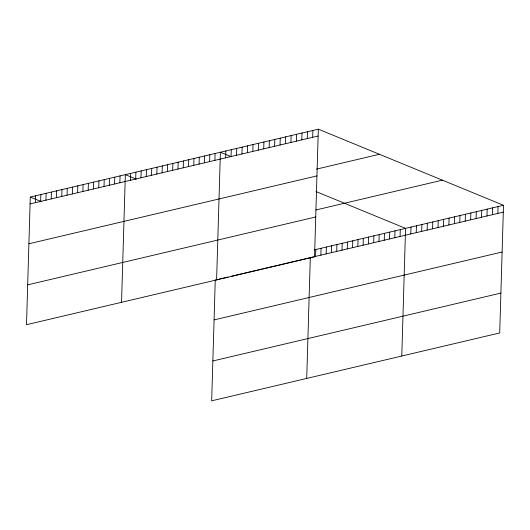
<?xml version="1.0" encoding="UTF-8"?>
<svg xmlns="http://www.w3.org/2000/svg" width="530" height="530" viewBox="0 0 530 530"><rect width="100%" height="100%" fill="white"/><g stroke="black" fill="none" stroke-linecap="round" stroke-linejoin="round"><path stroke-width="0.79" d="M30.289 197.047L26.5 324.711L314.542 256.831L318.331 129.168L30.289 197.047L41.201 201.532M35.364 202.665L35.57 195.802M40.644 201.42L40.85 194.556M45.924 200.174L46.13 193.311M51.211 198.929L51.41 192.065M56.491 197.683L56.69 190.82M61.771 196.444L61.977 189.581M67.052 195.199L67.257 188.335M72.332 193.953L72.537 187.09M77.612 192.708L77.817 185.844M82.892 191.463L83.097 184.599M88.172 190.217L88.377 183.353M93.452 188.978L93.658 182.115M98.732 187.733L98.938 180.869M104.019 186.487L104.218 179.624M109.299 185.242L109.498 178.378M114.579 183.996L114.778 177.133M119.859 182.751L120.065 175.887M121.555 302.312L125.345 174.648L136.256 179.133M130.42 180.266L130.625 173.403M135.7 179.021L135.905 172.157M140.98 177.775L141.185 170.912M146.26 176.53L146.465 169.666M151.54 175.284L151.746 168.421M156.82 174.045L157.026 167.182M162.107 172.8L162.306 165.936M167.387 171.554L167.586 164.691M172.667 170.309L172.873 163.445M177.948 169.063L178.153 162.2M183.228 167.818L183.433 160.954M188.508 166.579L188.713 159.715M193.788 165.333L193.993 158.47M199.068 164.088L199.273 157.224M204.348 162.843L204.553 155.979M209.628 161.597L209.834 154.733M214.915 160.351L215.114 153.488M216.604 279.913L220.394 152.249L231.305 156.734M225.634 157.827L225.84 150.964M231.073 156.549L231.279 149.685M236.512 155.263L236.718 148.4M241.958 153.978L242.157 147.121M247.397 152.7L247.603 145.836M252.836 151.414L253.042 144.551M258.276 150.136L258.481 143.272M263.721 148.851L263.92 141.987M269.16 147.572L269.366 140.708M274.6 146.287L274.805 139.423M280.039 145.008L280.244 138.144M285.485 143.723L285.683 136.859M290.924 142.444L291.129 135.581M296.363 141.159L296.568 134.295M301.802 139.88L302.007 133.017M307.248 138.595L307.446 131.732M312.687 137.316L312.892 130.453M306.724 378.433L310.308 257.633M315.589 256.387L315.794 249.524M320.869 255.142L321.074 248.278M326.149 253.897L326.354 247.033M331.429 252.651L331.634 245.787M336.709 251.406L336.914 244.542M341.996 250.167L342.194 243.303M347.276 248.921L347.475 242.058M352.556 247.676L352.761 240.812M357.836 246.43L358.042 239.567M363.116 245.185L363.322 238.321M368.396 243.939L368.602 237.076M373.676 242.7L373.882 235.837M378.957 241.455L379.162 234.591M384.237 240.209L384.442 233.346M389.517 238.964L389.722 232.1M394.804 237.718L395.002 230.855M400.084 236.473L400.283 229.609M401.78 356.034L405.563 228.37L315.979 191.542M410.803 233.949L411.008 227.085M416.242 232.663L416.447 225.806M421.681 231.385L421.887 224.521M427.127 230.099L427.326 223.236M432.566 228.821L432.772 221.957M438.005 227.536L438.211 220.672M443.444 226.257L443.65 219.394M448.89 224.972L449.089 218.108M454.329 223.693L454.535 216.83M459.768 222.408L459.974 215.544M465.208 221.129L465.413 214.266M470.653 219.844L470.852 212.981M476.092 218.565L476.298 211.702M481.531 217.28L481.737 210.417M486.977 216.001L487.176 209.138M492.416 214.716L492.615 207.853M497.856 213.438L498.061 206.574M318.331 129.168L503.5 205.289L499.71 332.953L211.669 400.832L215.253 280.032L219.784 278.965M30.084 203.911L318.126 136.031M316.476 169.123L379.434 154.29M28.905 243.773L316.947 175.894M315.794 210.006L442.391 180.167M27.686 284.849L315.728 216.969M314.283 249.875L503.5 205.289M220.533 278.787L225.813 277.541M226.568 277.362L228.079 277.005M231.1 276.296L241.66 273.805M242.415 273.632L246.185 272.738M246.94 272.566L257.5 270.075M258.256 269.896L262.025 269.008M262.781 268.829L273.341 266.338M274.096 266.166L277.872 265.272M278.621 265.099L289.188 262.608M289.936 262.43L293.713 261.542M294.468 261.363L305.028 258.872M305.784 258.7L503.295 212.152M214.074 319.895L502.115 252.015M212.855 360.97L500.896 293.09"/></g></svg>
